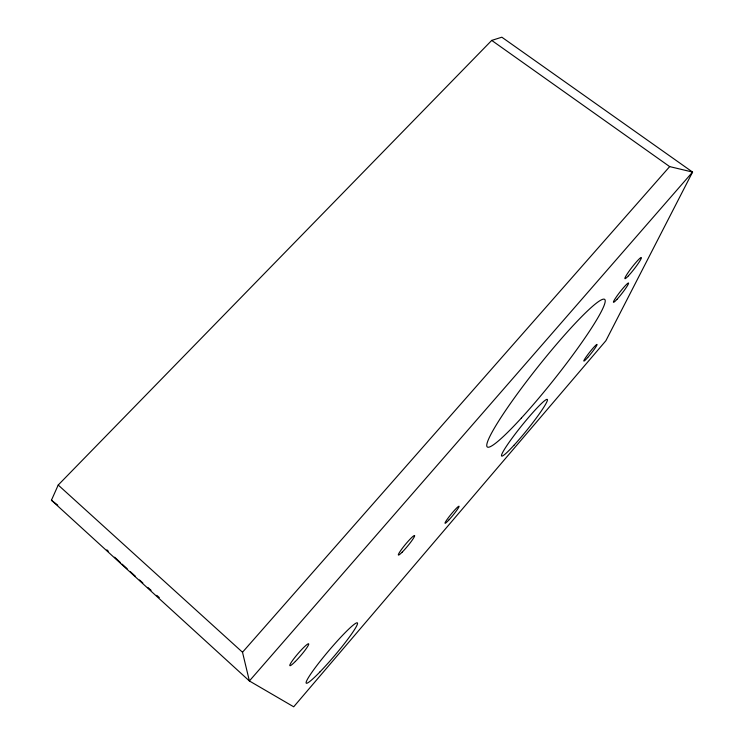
<?xml version="1.0" encoding="UTF-8"?>
<svg xmlns="http://www.w3.org/2000/svg" width="744" height="744" viewBox="0 0 744 744"><rect width="100%" height="100%" fill="white"/><g stroke="black" fill="none" stroke-linecap="round" stroke-linejoin="round"><path stroke-width="1.12" d="M51.429 500.238L58.209 485.032L491.719 40.409L501.837 37.2L692.571 172.069L605.886 340.724L293.703 706.8L249.389 680.965L51.429 500.238L57.762 505.157M242.507 652.246L669.674 166.6L692.571 172.069L249.389 680.965L242.507 652.246L58.209 485.032M491.719 40.409L669.674 166.6M159.309 597.572A59.501 1.572 42 0 1 156.761 595.33M151.088 590.317A59.501 1.572 42 0 1 147.814 587.407M142.848 582.961A59.501 1.572 42 0 1 139.509 579.957M135.38 576.237A59.501 1.572 42 0 1 130.488 571.792M127.168 568.76A59.501 1.572 42 0 1 122.118 564.119M120.509 562.641A59.501 1.572 42 0 1 114.623 557.163M108.289 551.192A59.501 1.572 42 0 1 106.876 549.835M521.358 418.054A94.293 10.249 -51.5 0 0 604.937 299.702A94.293 10.249 -51.5 0 0 511.621 401.807A94.293 10.249 -51.5 0 0 521.358 418.054M449.153 519.684A11.03 1.051 -50.6 0 0 459.048 506.246A11.03 1.051 -50.6 0 0 447.916 518.326A11.03 1.051 -50.6 0 0 449.153 519.684M587.741 357.473A10.621 0.949 -51.6 0 0 597.032 344.444A10.621 0.949 -51.6 0 0 586.523 356.367A10.621 0.949 -51.6 0 0 587.741 357.473M402.141 552.197A12.704 1.386 -50.3 0 0 414.659 535.81A12.704 1.386 -50.3 0 0 402.625 547.919A12.704 1.386 -50.3 0 0 402.141 552.197M513.881 445.368A36.372 3.422 -51.1 0 0 547.417 399.612A36.372 3.422 -51.1 0 0 512.114 438.142A36.372 3.422 -51.1 0 0 513.881 445.368M319.873 671.999A39.506 3.813 -49.7 0 0 357.52 623.174A39.506 3.813 -49.7 0 0 318.051 663.964A39.506 3.813 -49.7 0 0 319.873 671.999M616.999 299.311A12.22 1.218 -52 0 0 628.587 283.259A12.22 1.218 -52 0 0 617.436 295.368A12.22 1.218 -52 0 0 616.999 299.311M295.368 661.444A14.443 1.683 -49.3 0 0 308.695 643.83A14.443 1.683 -49.3 0 0 293.675 658.952A14.443 1.683 -49.3 0 0 295.368 661.444M628.401 275.847A13.355 1.386 -52.2 0 0 641.356 257.963A13.355 1.386 -52.2 0 0 629.638 270.425A13.355 1.386 -52.2 0 0 628.401 275.847"/></g></svg>
